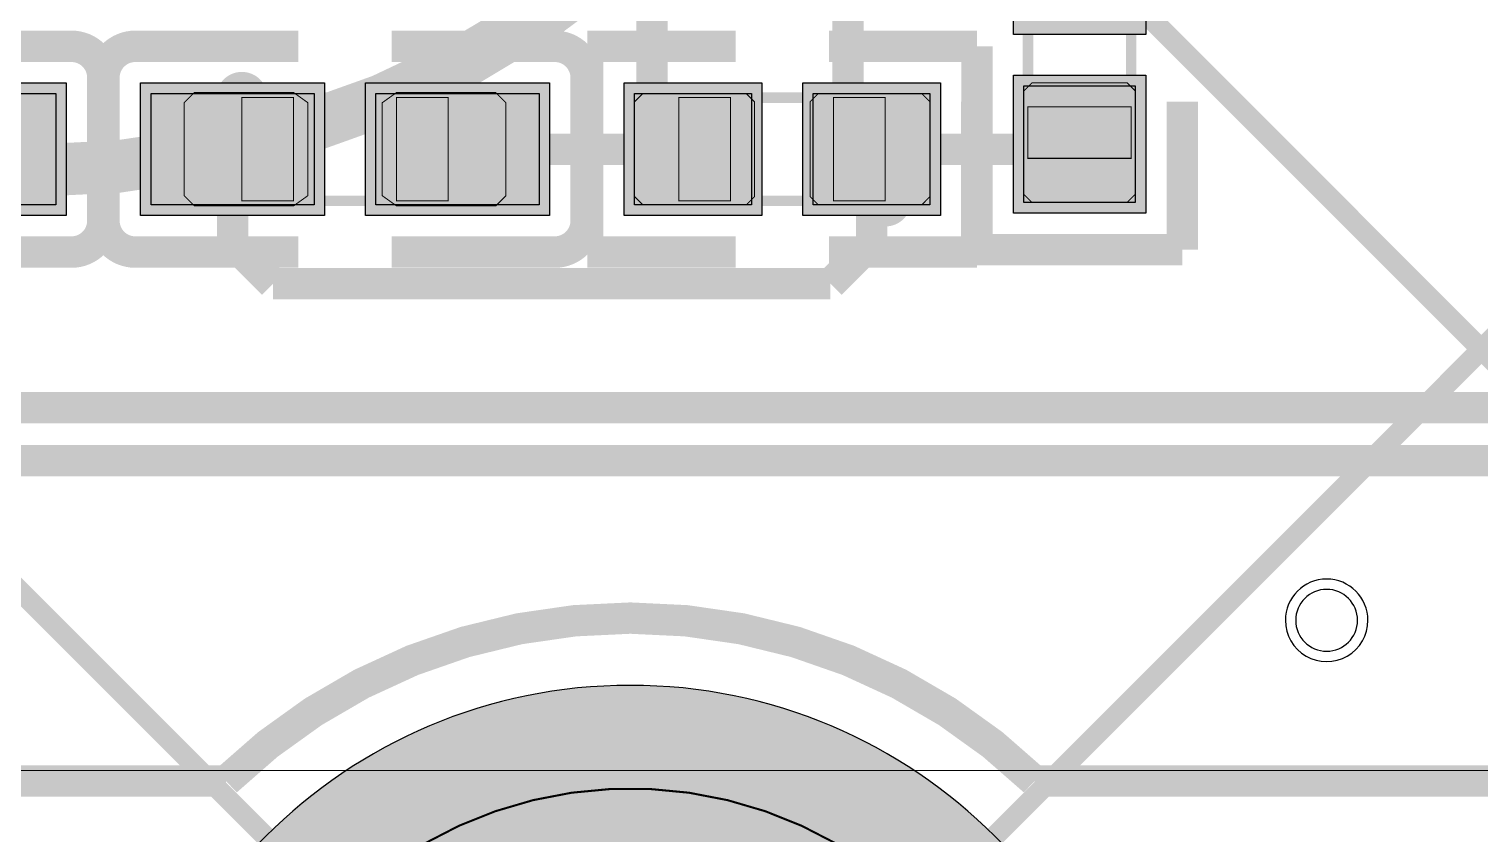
# Model space of a CAD drawing. Header units: millimetres. Extents: x -3 to 238, y -92 to 6.
# Drawn here: x 120.91 to 127.94, y -36.8 to -32.9 of the extents above; entities that cross this region are included whole.
import ezdxf

# ---------------------------------------------------------------- set-up
doc = ezdxf.new("R2010")
doc.units = ezdxf.units.MM
doc.header["$MEASUREMENT"] = 0
for name, color, linetype, true_color in [('Bottom-Layer', 7, 'Continuous', 0x0000ff), ('Bottom-Paste-Mask-Layer', 7, 'Continuous', 0x800000), ('Bottom-Silkscreen-Layer', 7, 'Continuous', 0x66cc33), ('Bottom-Solder-Mask-Layer', 7, 'Continuous', 0xaa00ff), ('Component-Marking-Layer', 7, 'Continuous', 0x66ffcc), ('Component-Shape-Layer', 7, 'Continuous', 0x00cccc), ('Document-Layer', 7, 'Continuous', 0xffffff), ('Hole-Layer', 7, 'Continuous', 0x222222), ('Multi-Layer', 7, 'Continuous', 0xc0c0c0), ('Pin-Soldering-Layer', 7, 'Continuous', 0xcc9999), ('Top-Layer', 7, 'Continuous', 0xff0000), ('Top-Paste-Mask-Layer', 7, 'Continuous', 0x808080), ('Top-Solder-Mask-Layer', 7, 'Continuous', 0x800080)]:
    doc.layers.add(name, color=color, linetype=linetype, true_color=true_color)

msp = doc.modelspace()

# ---------------------------------------------------------------- hatches: boundary and pattern name
at = {"layer": 'Bottom-Layer'}
for points in [[(125.73264922529847, -33.17005334010669), (126.27265430530863, -33.17005334010669), (126.27265430530863, -33.73571247142495), (125.73264922529847, -33.73571247142495)], [(121.04037338074677, -33.20726441452884), (121.04037338074677, -33.74726949453899), (120.25027940055881, -33.74726949453899), (120.25027940055881, -33.20726441452884)], [(121.50251206502415, -33.74726949453899), (121.50251206502415, -33.20726441452884), (122.2926060452121, -33.20726441452884), (122.2926060452121, -33.74726949453899)], [(122.59268224536451, -33.74726949453899), (122.59268224536451, -33.20726441452884), (123.38277622555246, -33.20726441452884), (123.38277622555246, -33.74726949453899)], [(124.41186182372365, -33.20726441452884), (124.41186182372365, -33.74726949453899), (123.8462026924054, -33.74726949453899), (123.8462026924054, -33.20726441452884)], [(125.27749555499112, -33.20726441452884), (125.27749555499112, -33.74726949453899), (124.71183642367286, -33.74726949453899), (124.71183642367286, -33.20726441452884)], [(121.32524257048516, -38.575077470154945, 1), (126.32525273050547, -38.575077470154945, 1)]]:
    msp.add_hatch(color=256, dxfattribs=at).paths.add_polyline_path(points)
at = {"layer": 'Bottom-Paste-Mask-Layer'}
for points in [[(126.23264922529847, -33.155067310134626), (125.77265430530863, -33.155067310134626), (125.73264922529847, -33.19507239014478), (125.73264922529847, -33.695707391414786), (125.77265430530863, -33.73571247142495), (126.23264922529847, -33.73571247142495), (126.27265430530863, -33.695707391414786), (126.27265430530863, -33.19507239014478)], [(126.23264922529847, -33.155067310134626), (125.77265430530863, -33.155067310134626), (125.73264922529847, -33.19507239014478), (125.73264922529847, -33.695707391414786), (125.77265430530863, -33.73571247142495), (126.23264922529847, -33.73571247142495), (126.27265430530863, -33.695707391414786), (126.27265430530863, -33.19507239014478)], [(122.2626085852172, -33.70228600457202), (122.2626085852172, -33.25227330454662), (122.1926314452629, -33.20228600457201), (121.71262128524259, -33.20228600457201), (121.66260858521719, -33.25227330454662), (121.66260858521719, -33.70228600457202), (121.71262128524259, -33.75227330454661), (122.1926314452629, -33.75227330454661)], [(122.2626085852172, -33.70228600457202), (122.2626085852172, -33.25227330454662), (122.1926314452629, -33.20228600457201), (121.71262128524259, -33.20228600457201), (121.66260858521719, -33.25227330454662), (121.66260858521719, -33.70228600457202), (121.71262128524259, -33.75227330454661), (122.1926314452629, -33.75227330454661)], [(123.22262890525784, -33.70228600457202), (123.22262890525784, -33.25227330454662), (123.17261620523243, -33.20228600457201), (122.6926314452629, -33.20228600457201), (122.62262890525783, -33.25227330454662), (122.62262890525783, -33.70228600457202), (122.6926314452629, -33.75227330454661), (123.17261620523243, -33.75227330454661)], [(123.22262890525784, -33.70228600457202), (123.22262890525784, -33.25227330454662), (123.17261620523243, -33.20228600457201), (122.6926314452629, -33.20228600457201), (122.62262890525783, -33.25227330454662), (122.62262890525783, -33.70228600457202), (122.6926314452629, -33.75227330454661), (123.17261620523243, -33.75227330454661)], [(124.42684785369572, -33.70726441452884), (124.42684785369572, -33.247269494539), (124.38684277368556, -33.20726441452884), (123.88620777241555, -33.20726441452884), (123.8462026924054, -33.247269494539), (123.8462026924054, -33.70726441452884), (123.88620777241555, -33.74726949453899), (124.38684277368556, -33.74726949453899)], [(124.42684785369572, -33.70726441452884), (124.42684785369572, -33.247269494539), (124.38684277368556, -33.20726441452884), (123.88620777241555, -33.20726441452884), (123.8462026924054, -33.247269494539), (123.8462026924054, -33.70726441452884), (123.88620777241555, -33.74726949453899), (124.38684277368556, -33.74726949453899)], [(124.6968503937008, -33.70726441452884), (124.6968503937008, -33.247269494539), (124.73685547371096, -33.20726441452884), (125.23749047498097, -33.20726441452884), (125.27749555499112, -33.247269494539), (125.27749555499112, -33.70726441452884), (125.23749047498097, -33.74726949453899), (124.73685547371096, -33.74726949453899)], [(124.6968503937008, -33.70726441452884), (124.6968503937008, -33.247269494539), (124.73685547371096, -33.20726441452884), (125.23749047498097, -33.20726441452884), (125.27749555499112, -33.247269494539), (125.27749555499112, -33.70726441452884), (125.23749047498097, -33.74726949453899), (124.73685547371096, -33.74726949453899)], [(121.32524257048516, -38.575077470154945, 1), (126.32525273050547, -38.575077470154945, 1)]]:
    msp.add_hatch(color=256, dxfattribs=at).paths.add_polyline_path(points)
at = {"layer": 'Bottom-Solder-Mask-Layer'}
for points in [[(125.68184912369826, -32.25361950723902), (126.32345440690884, -32.25361950723902), (126.32345440690884, -32.92087884175768), (125.68184912369826, -32.92087884175768)], [(125.68184912369826, -33.11925323850649), (126.32345440690884, -33.11925323850649), (126.32345440690884, -33.78651257302515), (125.68184912369826, -33.78651257302515)], [(121.09117348234696, -33.156464312928634), (121.09117348234696, -33.7980695961392), (120.19947929895861, -33.7980695961392), (120.19947929895861, -33.156464312928634)], [(121.45171196342395, -33.7980695961392), (121.45171196342395, -33.156464312928634), (122.3434061468123, -33.156464312928634), (122.3434061468123, -33.7980695961392)], [(122.54188214376431, -33.7980695961392), (122.54188214376431, -33.156464312928634), (123.43357632715266, -33.156464312928634), (123.43357632715266, -33.7980695961392)], [(124.46266192532386, -33.156464312928634), (124.46266192532386, -33.7980695961392), (123.7954025908052, -33.7980695961392), (123.7954025908052, -33.156464312928634)], [(125.32829565659132, -33.156464312928634), (125.32829565659132, -33.7980695961392), (124.66103632207266, -33.7980695961392), (124.66103632207266, -33.156464312928634)], [(121.32524257048516, -38.575077470154945, 1), (126.32525273050547, -38.575077470154945, 1)]]:
    msp.add_hatch(color=256, dxfattribs=at).paths.add_polyline_path(points)
at = {"layer": 'Component-Marking-Layer'}
for points in [[(121.88264922529847, -33.227254254508516, 1), (122.00263906527813, -33.227254254508516, 1)], [(121.88264922529847, -33.227254254508516, 1), (122.00263906527813, -33.227254254508516, 1)], [(125.00175260350521, -33.72720345440692, 1), (125.1216916433833, -33.72720345440692, 1)], [(125.00175260350521, -33.72720345440692, 1), (125.1216916433833, -33.72720345440692, 1)]]:
    msp.add_hatch(color=256, dxfattribs=at).paths.add_polyline_path(points)
at = {"layer": 'Hole-Layer'}
msp.add_hatch(color=256, dxfattribs=at).paths.add_polyline_path([(121.32524257048516, -38.575077470154945, 1), (126.32525273050547, -38.575077470154945, 1)])
at = {"layer": 'Multi-Layer'}
msp.add_hatch(color=256, dxfattribs=at).paths.add_polyline_path([(121.32524257048516, -38.575077470154945, 1), (126.32525273050547, -38.575077470154945, 1)])
msp.add_hatch(color=256, dxfattribs=at).paths.add_polyline_path([(121.32524257048516, -38.575077470154945, 1), (126.32525273050547, -38.575077470154945, 1)])
msp.add_hatch(color=256, dxfattribs=at).paths.add_polyline_path([(121.32524257048516, -38.575077470154945, 1), (126.32525273050547, -38.575077470154945, 1)])
at = {"layer": 'Pin-Soldering-Layer'}
for points in [[(121.9426441452883, -33.227254254508516), (121.9426441452883, -33.72727965455931), (122.1926314452629, -33.72727965455931), (122.1926314452629, -33.227254254508516)], [(121.9426441452883, -33.227254254508516), (121.9426441452883, -33.72727965455931), (122.1926314452629, -33.72727965455931), (122.1926314452629, -33.227254254508516)], [(122.94264414528831, -33.227254254508516), (122.94264414528831, -33.72727965455931), (122.6926568453137, -33.72727965455931), (122.6926568453137, -33.227254254508516)], [(122.94264414528831, -33.227254254508516), (122.94264414528831, -33.72727965455931), (122.6926568453137, -33.72727965455931), (122.6926568453137, -33.227254254508516)], [(124.31038862077725, -33.727254254508516), (124.31038862077725, -33.22722885445772), (124.06040132080265, -33.22722885445772), (124.06040132080265, -33.727254254508516)], [(124.31038862077725, -33.727254254508516), (124.31038862077725, -33.22722885445772), (124.06040132080265, -33.22722885445772), (124.06040132080265, -33.727254254508516)], [(124.81076962153925, -33.22722885445772), (124.81076962153925, -33.727254254508516), (125.06075692151386, -33.727254254508516), (125.06075692151386, -33.22722885445772)], [(124.81076962153925, -33.22722885445772), (124.81076962153925, -33.727254254508516), (125.06075692151386, -33.727254254508516), (125.06075692151386, -33.22722885445772)], [(126.25263906527815, -33.27152654305309), (125.75261366522736, -33.27152654305309), (125.75261366522736, -33.52151384302769), (126.25263906527815, -33.52151384302769)], [(126.25263906527815, -33.27152654305309), (125.75261366522736, -33.27152654305309), (125.75261366522736, -33.52151384302769), (126.25263906527815, -33.52151384302769)]]:
    msp.add_hatch(color=256, dxfattribs=at).paths.add_polyline_path(points)
at = {"layer": 'Top-Layer'}
msp.add_hatch(color=256, dxfattribs=at).paths.add_polyline_path([(121.32524257048516, -38.575077470154945, 1), (126.32525273050547, -38.575077470154945, 1)])
at = {"layer": 'Top-Paste-Mask-Layer'}
msp.add_hatch(color=256, dxfattribs=at).paths.add_polyline_path([(121.32524257048516, -38.575077470154945, 1), (126.32525273050547, -38.575077470154945, 1)])
at = {"layer": 'Top-Solder-Mask-Layer'}
msp.add_hatch(color=256, dxfattribs=at).paths.add_polyline_path([(121.32524257048516, -38.575077470154945, 1), (126.32525273050547, -38.575077470154945, 1)])

# ---------------------------------------------------------------- linework, layer by layer
at = {"layer": 'Bottom-Layer', "const_width": 0.005080010160020321}
msp.add_lwpolyline([(81.49210820421642, -36.28792227584455), (81.49210820421642, -28.418056896113793, -0.414), (81.69210820421641, -28.218056896113787), (146.3193548387097, -28.21805689611379, -0.414), (146.51935483870972, -28.41805689611379), (146.51935483870972, -36.28792227584455, -0.414), (146.3193548387097, -36.487922275844554), (81.69210820421641, -36.487922275844554, -0.414)], format="xyb", close=True, dxfattribs=at)
at = {"layer": 'Bottom-Layer', "const_width": 0.15200152400304803}
for points in [[(123.93073406146814, -32.24617729235459), (123.93073406146814, -33.27896875793752)], [(124.88069596139194, -32.24617729235459), (124.88069596139194, -33.363296926593854)], [(123.93073406146814, -33.27896875793752), (124.12903225806454, -33.47726695453392)], [(124.88069596139194, -33.363296926593854), (124.99466598933199, -33.47726695453392)], [(121.89755905511812, -33.9332664465329), (121.89755905511812, -33.47726695453392)], [(124.12903225806454, -33.47726695453392), (122.98772923545847, -33.47726695453392)], [(124.99466598933199, -33.47726695453392), (125.97826771653546, -33.47726695453392)], [(124.99466598933199, -33.47726695453392), (124.99466598933199, -33.93014224028448)], [(125.97826771653546, -33.47726695453392), (126.00265176530355, -33.45288290576582)], [(122.09359410718824, -34.12929895859792), (121.89755905511812, -33.9332664465329)], [(124.99466598933199, -33.93014224028448), (124.79550673101348, -34.12929895859792)], [(124.79550673101348, -34.12929895859792), (122.09359410718824, -34.12929895859792)]]:
    msp.add_lwpolyline(points, dxfattribs=at)
at = {"layer": 'Bottom-Layer'}
for points in [[(125.73264922529847, -33.17005334010669), (126.27265430530863, -33.17005334010669), (126.27265430530863, -33.73571247142495), (125.73264922529847, -33.73571247142495)], [(121.04037338074677, -33.20726441452884), (121.04037338074677, -33.74726949453899), (120.25027940055881, -33.74726949453899), (120.25027940055881, -33.20726441452884)], [(121.50251206502415, -33.74726949453899), (121.50251206502415, -33.20726441452884), (122.2926060452121, -33.20726441452884), (122.2926060452121, -33.74726949453899)], [(122.59268224536451, -33.74726949453899), (122.59268224536451, -33.20726441452884), (123.38277622555246, -33.20726441452884), (123.38277622555246, -33.74726949453899)], [(124.41186182372365, -33.20726441452884), (124.41186182372365, -33.74726949453899), (123.8462026924054, -33.74726949453899), (123.8462026924054, -33.20726441452884)], [(125.27749555499112, -33.20726441452884), (125.27749555499112, -33.74726949453899), (124.71183642367286, -33.74726949453899), (124.71183642367286, -33.20726441452884)]]:
    msp.add_lwpolyline(points, close=True, dxfattribs=at)
msp.add_lwpolyline([(121.32524257048516, -38.57507746928635, 1), (126.32525273050547, -38.57507746928635), (126.32525273050547, -38.57507747102354, 1), (121.32524257048516, -38.57507747102354)], format="xyb", dxfattribs=at)
at = {"layer": 'Bottom-Paste-Mask-Layer', "const_width": 0.005080010160020321}
for points in [[(126.23264922529847, -33.155067310134626), (125.77265430530863, -33.155067310134626), (125.73264922529847, -33.19507239014478), (125.73264922529847, -33.695707391414786), (125.77265430530863, -33.73571247142495), (126.23264922529847, -33.73571247142495), (126.27265430530863, -33.695707391414786), (126.27265430530863, -33.19507239014478)], [(126.23264922529847, -33.155067310134626), (125.77265430530863, -33.155067310134626), (125.73264922529847, -33.19507239014478), (125.73264922529847, -33.695707391414786), (125.77265430530863, -33.73571247142495), (126.23264922529847, -33.73571247142495), (126.27265430530863, -33.695707391414786), (126.27265430530863, -33.19507239014478)], [(122.2626085852172, -33.70228600457202), (122.2626085852172, -33.25227330454662), (122.1926314452629, -33.20228600457201), (121.71262128524259, -33.20228600457201), (121.66260858521719, -33.25227330454662), (121.66260858521719, -33.70228600457202), (121.71262128524259, -33.75227330454661), (122.1926314452629, -33.75227330454661)], [(122.2626085852172, -33.70228600457202), (122.2626085852172, -33.25227330454662), (122.1926314452629, -33.20228600457201), (121.71262128524259, -33.20228600457201), (121.66260858521719, -33.25227330454662), (121.66260858521719, -33.70228600457202), (121.71262128524259, -33.75227330454661), (122.1926314452629, -33.75227330454661)], [(123.22262890525784, -33.70228600457202), (123.22262890525784, -33.25227330454662), (123.17261620523243, -33.20228600457201), (122.6926314452629, -33.20228600457201), (122.62262890525783, -33.25227330454662), (122.62262890525783, -33.70228600457202), (122.6926314452629, -33.75227330454661), (123.17261620523243, -33.75227330454661)], [(123.22262890525784, -33.70228600457202), (123.22262890525784, -33.25227330454662), (123.17261620523243, -33.20228600457201), (122.6926314452629, -33.20228600457201), (122.62262890525783, -33.25227330454662), (122.62262890525783, -33.70228600457202), (122.6926314452629, -33.75227330454661), (123.17261620523243, -33.75227330454661)], [(124.42684785369572, -33.70726441452884), (124.42684785369572, -33.247269494539), (124.38684277368556, -33.20726441452884), (123.88620777241555, -33.20726441452884), (123.8462026924054, -33.247269494539), (123.8462026924054, -33.70726441452884), (123.88620777241555, -33.74726949453899), (124.38684277368556, -33.74726949453899)], [(124.42684785369572, -33.70726441452884), (124.42684785369572, -33.247269494539), (124.38684277368556, -33.20726441452884), (123.88620777241555, -33.20726441452884), (123.8462026924054, -33.247269494539), (123.8462026924054, -33.70726441452884), (123.88620777241555, -33.74726949453899), (124.38684277368556, -33.74726949453899)], [(124.6968503937008, -33.70726441452884), (124.6968503937008, -33.247269494539), (124.73685547371096, -33.20726441452884), (125.23749047498097, -33.20726441452884), (125.27749555499112, -33.247269494539), (125.27749555499112, -33.70726441452884), (125.23749047498097, -33.74726949453899), (124.73685547371096, -33.74726949453899)], [(124.6968503937008, -33.70726441452884), (124.6968503937008, -33.247269494539), (124.73685547371096, -33.20726441452884), (125.23749047498097, -33.20726441452884), (125.27749555499112, -33.247269494539), (125.27749555499112, -33.70726441452884), (125.23749047498097, -33.74726949453899), (124.73685547371096, -33.74726949453899)]]:
    msp.add_lwpolyline(points, close=True, dxfattribs=at)
at = {"layer": 'Bottom-Paste-Mask-Layer'}
msp.add_lwpolyline([(121.32524257048516, -38.57507746928635, 1), (126.32525273050547, -38.57507746928635), (126.32525273050547, -38.57507747102354, 1), (121.32524257048516, -38.57507747102354)], format="xyb", dxfattribs=at)
at = {"layer": 'Bottom-Silkscreen-Layer', "const_width": 0.15240030480060962}
for points in [[(121.11654813309626, -32.978663957327925), (120.32645415290831, -32.978663957327925)], [(121.11654813309626, -32.978663957327925), (120.32645415290831, -32.978663957327925)], [(122.2164312928626, -32.978663957327925), (121.42633731267465, -32.978663957327925)], [(122.2164312928626, -32.978663957327925), (121.42633731267465, -32.978663957327925)], [(122.66885699771402, -32.978663957327925), (123.45895097790196, -32.978663957327925)], [(122.66885699771402, -32.978663957327925), (123.45895097790196, -32.978663957327925)], [(123.61760223520449, -33.97586995173991), (123.61760223520449, -32.978663957327925)], [(123.61760223520449, -32.978663957327925), (124.33563627127255, -32.978663957327925)], [(123.61760223520449, -33.97586995173991), (123.61760223520449, -32.978663957327925)], [(123.61760223520449, -32.978663957327925), (124.33563627127255, -32.978663957327925)], [(125.50609601219203, -32.978663957327925), (124.78806197612397, -32.978663957327925)], [(125.50609601219203, -32.978663957327925), (124.78806197612397, -32.978663957327925)], [(125.50609601219203, -33.97586995173991), (125.50609601219203, -32.978663957327925)], [(125.50609601219203, -33.97586995173991), (125.50609601219203, -32.978663957327925)], [(121.26894843789688, -33.8234696469393), (121.26894843789688, -33.13106426212853)], [(121.26894843789688, -33.8234696469393), (121.26894843789688, -33.13106426212853)], [(121.27393700787403, -33.13106426212853), (121.27393700787403, -33.8234696469393)], [(121.27393700787403, -33.13106426212853), (121.27393700787403, -33.8234696469393)], [(123.61135128270259, -33.13106426212853), (123.61135128270259, -33.8234696469393)], [(123.61135128270259, -33.13106426212853), (123.61135128270259, -33.8234696469393)], [(125.50404876809755, -33.96431292862586), (125.50404876809755, -33.24627889255779)], [(125.50404876809755, -33.96431292862586), (125.50404876809755, -33.24627889255779)], [(126.50125476250956, -33.24627889255779), (126.50125476250956, -33.96431292862586)], [(126.50125476250956, -33.24627889255779), (126.50125476250956, -33.96431292862586)], [(126.50125476250956, -33.96431292862586), (125.50404876809755, -33.96431292862586)], [(126.50125476250956, -33.96431292862586), (125.50404876809755, -33.96431292862586)], [(120.32645415290831, -33.97586995173991), (121.11654813309626, -33.97586995173991)], [(120.32645415290831, -33.97586995173991), (121.11654813309626, -33.97586995173991)], [(121.42633731267465, -33.97586995173991), (122.2164312928626, -33.97586995173991)], [(121.42633731267465, -33.97586995173991), (122.2164312928626, -33.97586995173991)], [(123.45895097790196, -33.97586995173991), (122.66885699771402, -33.97586995173991)], [(123.45895097790196, -33.97586995173991), (122.66885699771402, -33.97586995173991)], [(124.33563627127255, -33.97586995173991), (123.61760223520449, -33.97586995173991)], [(124.33563627127255, -33.97586995173991), (123.61760223520449, -33.97586995173991)], [(124.78806197612397, -33.97586995173991), (125.50609601219203, -33.97586995173991)], [(124.78806197612397, -33.97586995173991), (125.50609601219203, -33.97586995173991)]]:
    msp.add_lwpolyline(points, dxfattribs=at)
for points in [[(121.26894843789688, -33.13106426212853, 0.414), (121.11654813309626, -32.978663957327925)], [(121.26894843789688, -33.13106426212853, 0.414), (121.11654813309626, -32.978663957327925)], [(121.42633731267465, -32.978663957327925, 0.414), (121.27393700787403, -33.13106426212853)], [(121.42633731267465, -32.978663957327925, 0.414), (121.27393700787403, -33.13106426212853)], [(123.45895097790196, -32.978663957327925, -0.414), (123.61135128270259, -33.13106426212853)], [(123.45895097790196, -32.978663957327925, -0.414), (123.61135128270259, -33.13106426212853)], [(121.11654813309626, -33.97586995173991, 0.414), (121.26894843789688, -33.8234696469393)], [(121.11654813309626, -33.97586995173991, 0.414), (121.26894843789688, -33.8234696469393)], [(121.27393700787403, -33.8234696469393, 0.414), (121.42633731267465, -33.97586995173991)], [(121.27393700787403, -33.8234696469393, 0.414), (121.42633731267465, -33.97586995173991)], [(123.61135128270259, -33.8234696469393, -0.414), (123.45895097790196, -33.97586995173991)], [(123.61135128270259, -33.8234696469393, -0.414), (123.45895097790196, -33.97586995173991)]]:
    msp.add_lwpolyline(points, format="xyb", dxfattribs=at)
at = {"layer": 'Bottom-Solder-Mask-Layer'}
for points in [[(125.68184912369826, -32.25361950723902), (126.32345440690884, -32.25361950723902), (126.32345440690884, -32.92087884175768), (125.68184912369826, -32.92087884175768)], [(125.68184912369826, -33.11925323850649), (126.32345440690884, -33.11925323850649), (126.32345440690884, -33.78651257302515), (125.68184912369826, -33.78651257302515)], [(121.09117348234696, -33.156464312928634), (121.09117348234696, -33.7980695961392), (120.19947929895861, -33.7980695961392), (120.19947929895861, -33.156464312928634)], [(121.45171196342395, -33.7980695961392), (121.45171196342395, -33.156464312928634), (122.3434061468123, -33.156464312928634), (122.3434061468123, -33.7980695961392)], [(122.54188214376431, -33.7980695961392), (122.54188214376431, -33.156464312928634), (123.43357632715266, -33.156464312928634), (123.43357632715266, -33.7980695961392)], [(124.46266192532386, -33.156464312928634), (124.46266192532386, -33.7980695961392), (123.7954025908052, -33.7980695961392), (123.7954025908052, -33.156464312928634)], [(125.32829565659132, -33.156464312928634), (125.32829565659132, -33.7980695961392), (124.66103632207266, -33.7980695961392), (124.66103632207266, -33.156464312928634)]]:
    msp.add_lwpolyline(points, close=True, dxfattribs=at)
msp.add_lwpolyline([(121.32524257048516, -38.57507746928635, 1), (126.32525273050547, -38.57507746928635), (126.32525273050547, -38.57507747102354, 1), (121.32524257048516, -38.57507747102354)], format="xyb", dxfattribs=at)
at = {"layer": 'Component-Marking-Layer', "const_width": 0.1290325161295484}
msp.add_lwpolyline([(121.88264922529847, -33.22725425449813, 1), (122.00263906527815, -33.227254254517796), (122.00263906527815, -33.227254254518904, 1), (121.88264922529847, -33.22725425449924)], format="xyb", dxfattribs=at)
msp.add_lwpolyline([(121.88264922529847, -33.22725425449813, 1), (122.00263906527815, -33.227254254517796), (122.00263906527815, -33.227254254518904, 1), (121.88264922529847, -33.22725425449924)], format="xyb", dxfattribs=at)
msp.add_lwpolyline([(125.00175260350521, -33.72720345440692, 1), (125.1216916433833, -33.72720345440692, 1)], format="xyb", close=True, dxfattribs=at)
msp.add_lwpolyline([(125.00175260350521, -33.72720345440692, 1), (125.1216916433833, -33.72720345440692, 1)], format="xyb", close=True, dxfattribs=at)
at = {"layer": 'Component-Shape-Layer', "const_width": 0.05080010160020321}
for points in [[(126.25263906527815, -32.520066040132086), (125.75263906527815, -32.520066040132086), (125.75263906527815, -33.520066040132086), (126.25263906527815, -33.520066040132086)], [(126.25263906527815, -32.520066040132086), (125.75263906527815, -32.520066040132086), (125.75263906527815, -33.520066040132086), (126.25263906527815, -33.520066040132086)], [(121.9426441452883, -33.227254254508516), (121.9426441452883, -33.72727965455931), (122.94264414528831, -33.72727965455931), (122.94264414528831, -33.227254254508516)], [(121.9426441452883, -33.227254254508516), (121.9426441452883, -33.72727965455931), (122.94264414528831, -33.72727965455931), (122.94264414528831, -33.227254254508516)], [(125.06184912369825, -33.727254254508516), (125.06184912369825, -33.227254254508516), (124.06184912369825, -33.227254254508516), (124.06184912369825, -33.727254254508516)], [(125.06184912369825, -33.727254254508516), (125.06184912369825, -33.227254254508516), (124.06184912369825, -33.227254254508516), (124.06184912369825, -33.727254254508516)]]:
    msp.add_lwpolyline(points, close=True, dxfattribs=at)
at = {"layer": 'Document-Layer'}
for points, const_width in [([(120.9002413004826, -24.583048006096018), (107.70021590043181, -24.583048006096018, 1), (107.70021590043181, -33.58306832613666), (120.9002413004826, -33.58306832613666, 1)], 0.25400050800101603), ([(107.69980695961395, -33.54911607823217), (120.89983235966474, -33.54911607823217, 1), (120.89983235966474, -24.5490982981966), (107.69980695961395, -24.5490982981966, 1)], 0.1), ([(127.854856489713, -30.95755143510288, 1), (126.15779781559566, -32.654612649225314), (129.69433070866143, -36.19114554229108, 1), (131.39138938277878, -34.49408432816866)], 0.1)]:
    msp.add_lwpolyline(points, format="xyb", close=True, dxfattribs=dict(at, const_width=const_width))
at = {"layer": 'Document-Layer', "const_width": 0.1}
for points in [[(116.77314960629924, -31.52446278892558), (130.87417830835665, -45.62379222758446)], [(116.77314960629924, -45.62379222758446), (130.87417830835665, -31.52446278892558)]]:
    msp.add_lwpolyline(points, dxfattribs=at)
at = {"layer": 'Document-Layer', "const_width": 0.010000000000000002}
msp.add_lwpolyline([(121.82524257048516, -38.57507746915634, 1), (125.82525273050547, -38.57507747051381), (125.82525273050547, -38.575077471153556, 1), (121.82524257048516, -38.575077469796085)], format="xyb", dxfattribs=at)
msp.add_lwpolyline([(121.82524257048516, -38.57507746915634, 1), (125.82525273050547, -38.57507747051381), (125.82525273050547, -38.575077471153556, 1), (121.82524257048516, -38.575077469796085)], format="xyb", dxfattribs=at)
at = {"layer": 'Hole-Layer'}
msp.add_lwpolyline([(127.05025400050802, -35.76007112014224, 1), (127.35025400050802, -35.76007112014224, 1)], format="xyb", close=True, dxfattribs=at)
msp.add_lwpolyline([(121.32524257048516, -38.57507746928635, 1), (126.32525273050547, -38.57507746928635), (126.32525273050547, -38.57507747102354, 1), (121.32524257048516, -38.57507747102354)], format="xyb", dxfattribs=at)
at = {"layer": 'Multi-Layer'}
for points in [[(127.00025400050802, -35.76007112008235, 1), (127.40025400050801, -35.76007112015572), (127.40025400050801, -35.760071120202134, 1), (127.00025400050802, -35.760071120128764)], [(121.32524257048516, -38.57507746928635, 1), (126.32525273050547, -38.57507746928635), (126.32525273050547, -38.57507747102354, 1), (121.32524257048516, -38.57507747102354)], [(121.32524257048516, -38.57507746928635, 1), (126.32525273050547, -38.57507746928635), (126.32525273050547, -38.57507747102354, 1), (121.32524257048516, -38.57507747102354)], [(121.32524257048516, -38.57507746928635, 1), (126.32525273050547, -38.57507746928635), (126.32525273050547, -38.57507747102354, 1), (121.32524257048516, -38.57507747102354)]]:
    msp.add_lwpolyline(points, format="xyb", dxfattribs=at)
at = {"layer": 'Pin-Soldering-Layer', "const_width": 0.005080010160020321}
for points in [[(121.9426441452883, -33.227254254508516), (121.9426441452883, -33.72727965455931), (122.1926314452629, -33.72727965455931), (122.1926314452629, -33.227254254508516)], [(121.9426441452883, -33.227254254508516), (121.9426441452883, -33.72727965455931), (122.1926314452629, -33.72727965455931), (122.1926314452629, -33.227254254508516)], [(122.94264414528831, -33.227254254508516), (122.94264414528831, -33.72727965455931), (122.6926568453137, -33.72727965455931), (122.6926568453137, -33.227254254508516)], [(122.94264414528831, -33.227254254508516), (122.94264414528831, -33.72727965455931), (122.6926568453137, -33.72727965455931), (122.6926568453137, -33.227254254508516)], [(124.31038862077725, -33.727254254508516), (124.31038862077725, -33.22722885445772), (124.06040132080265, -33.22722885445772), (124.06040132080265, -33.727254254508516)], [(124.31038862077725, -33.727254254508516), (124.31038862077725, -33.22722885445772), (124.06040132080265, -33.22722885445772), (124.06040132080265, -33.727254254508516)], [(124.81076962153925, -33.22722885445772), (124.81076962153925, -33.727254254508516), (125.06075692151386, -33.727254254508516), (125.06075692151386, -33.22722885445772)], [(124.81076962153925, -33.22722885445772), (124.81076962153925, -33.727254254508516), (125.06075692151386, -33.727254254508516), (125.06075692151386, -33.22722885445772)], [(126.25263906527815, -33.27152654305309), (125.75261366522736, -33.27152654305309), (125.75261366522736, -33.52151384302769), (126.25263906527815, -33.52151384302769)], [(126.25263906527815, -33.27152654305309), (125.75261366522736, -33.27152654305309), (125.75261366522736, -33.52151384302769), (126.25263906527815, -33.52151384302769)]]:
    msp.add_lwpolyline(points, close=True, dxfattribs=at)
at = {"layer": 'Top-Layer', "const_width": 0.005080010160020321}
msp.add_lwpolyline([(81.49216408432818, -36.28792227584455), (81.49216408432818, -28.418056896113793, -0.414), (81.69216408432818, -28.218056896113787), (146.31941071882144, -28.21805689611379, -0.414), (146.51941071882143, -28.41805689611379), (146.51941071882143, -36.28792227584455, -0.414), (146.31941071882144, -36.487922275844554), (81.69216408432818, -36.487922275844554, -0.414)], format="xyb", close=True, dxfattribs=at)
at = {"layer": 'Top-Layer', "const_width": 0.15200152400304803}
for points in [[(135.25626111252222, -34.72951993903988), (107.10160020320042, -34.72951993903988)], [(135.6960274320549, -34.98652273304547), (99.29849885699771, -34.98652273304547)], [(109.77521971043944, -36.539072898145804), (121.86540259080519, -36.539072898145804)], [(125.78509271018544, -36.539072898145804), (128.82525781051564, -36.539072898145804)]]:
    msp.add_lwpolyline(points, dxfattribs=at)
msp.add_lwpolyline([(125.78509271018544, -36.539072898145804, 0.403), (121.86540259080519, -36.539072898145804)], format="xyb", dxfattribs=at)
at = {"layer": 'Top-Layer'}
msp.add_lwpolyline([(121.32524257048516, -38.57507746928635, 1), (126.32525273050547, -38.57507746928635), (126.32525273050547, -38.57507747102354, 1), (121.32524257048516, -38.57507747102354)], format="xyb", dxfattribs=at)
at = {"layer": 'Top-Paste-Mask-Layer'}
msp.add_lwpolyline([(121.32524257048516, -38.57507746928635, 1), (126.32525273050547, -38.57507746928635), (126.32525273050547, -38.57507747102354, 1), (121.32524257048516, -38.57507747102354)], format="xyb", dxfattribs=at)
at = {"layer": 'Top-Solder-Mask-Layer'}
msp.add_lwpolyline([(121.32524257048516, -38.57507746928635, 1), (126.32525273050547, -38.57507746928635), (126.32525273050547, -38.57507747102354, 1), (121.32524257048516, -38.57507747102354)], format="xyb", dxfattribs=at)

doc.saveas('drawing.dxf')
